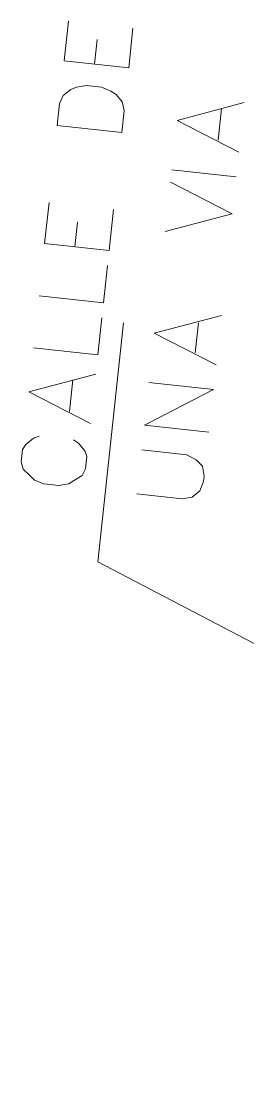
# Model space of a CAD drawing. Header units: metres. Extents: x -977055 to 805873, y -1033982 to 242021.
# Drawn here: x 2365.99 to 2374.73, y 763.46 to 804.22 of the extents above; entities that cross this region are included whole.
import ezdxf

# ---------------------------------------------------------------- set-up
doc = ezdxf.new("R2010")
doc.units = ezdxf.units.M
doc.layers.add('PDF_LOTES', color=7, linetype='Continuous')
doc.layers.add('PDF_texto', color=7, linetype='Continuous')

# ---------------------------------------------------------------- blocks, each defined once
blk = doc.blocks.new('CALLE')
at = {"layer": 'PDF_LOTES', "lineweight": 20}
for points in [[(-217.437696, 25.020576), (-217.522368, 25.18992), (-217.734048, 25.4016), (-217.903392, 25.486272), (-218.284416, 25.486272), (-218.496096, 25.4016), (-218.66544, 25.18992), (-218.792448, 25.020576), (-218.87712, 24.724224), (-218.87712, 24.258528), (-218.792448, 23.962176), (-218.66544, 23.792832), (-218.496096, 23.581152), (-218.284416, 23.49648), (-217.903392, 23.49648), (-217.734048, 23.581152), (-217.522368, 23.792832), (-217.437696, 23.962176)], [(-216.887328, 23.49648), (-216.12528, 25.486272), (-215.363232, 23.49648)], [(-214.770528, 25.486272), (-214.770528, 23.49648), (-213.627456, 23.49648)], [(-213.16176, 25.486272), (-213.16176, 23.49648), (-212.018688, 23.49648)], [(-210.282912, 23.49648), (-211.552992, 23.49648), (-211.552992, 25.486272), (-210.282912, 25.486272)], [(-204.69456, 23.49648), (-205.922304, 23.49648), (-205.922304, 25.486272), (-204.69456, 25.486272)], [(-211.552992, 24.55488), (-210.790944, 24.55488)], [(-205.922304, 24.55488), (-205.160256, 24.55488)], [(-216.590976, 24.173856), (-215.617248, 24.173856)], [(-218.87712, 21.845376), (-218.87712, 20.448288), (-218.792448, 20.151936), (-218.580768, 19.940256), (-218.284416, 19.855584), (-218.115072, 19.855584), (-217.81872, 19.940256), (-217.649376, 20.151936), (-217.522368, 20.448288), (-217.522368, 21.845376)], [(-216.76032, 19.855584), (-216.76032, 21.845376), (-215.447904, 19.855584), (-215.447904, 21.845376)], [(-214.685856, 19.855584), (-213.923808, 21.845376), (-213.16176, 19.855584)], [(-210.790944, 21.845376), (-210.028896, 19.855584), (-209.266848, 21.845376)], [(-208.885824, 19.855584), (-208.885824, 21.845376)], [(-208.123776, 19.855584), (-207.361728, 21.845376), (-206.59968, 19.855584)], [(-214.389504, 20.53296), (-213.458112, 20.53296)], [(-207.827424, 20.53296), (-206.853696, 20.53296)]]:
    blk.add_lwpolyline(points, dxfattribs=at)
blk.add_lwpolyline([(-207.912096, 23.49648), (-207.912096, 25.486272), (-207.23472, 25.486272), (-206.980704, 25.4016), (-206.769024, 25.18992), (-206.684352, 25.020576), (-206.59968, 24.724224), (-206.59968, 24.258528), (-206.684352, 23.962176), (-206.769024, 23.792832), (-206.980704, 23.581152), (-207.23472, 23.49648)], close=True, dxfattribs=at)
at = {"layer": 'PDF_texto', "lineweight": 9}
blk.add_lwpolyline([(-233.610048, -9.144576), (-221.078592, 22.819104), (-213.712128, 22.819104)], dxfattribs=at)

msp = doc.modelspace()

# ---------------------------------------------------------------- block references
at = {"xscale": 1.255773352820658, "yscale": 1.255773352820658, "zscale": 1.255773352820658, "rotation": 83.85573648860341}
msp.add_blockref('CALLE', (2427.15058, 1056.36283, 1015.371), dxfattribs=at)

doc.saveas('drawing.dxf')
